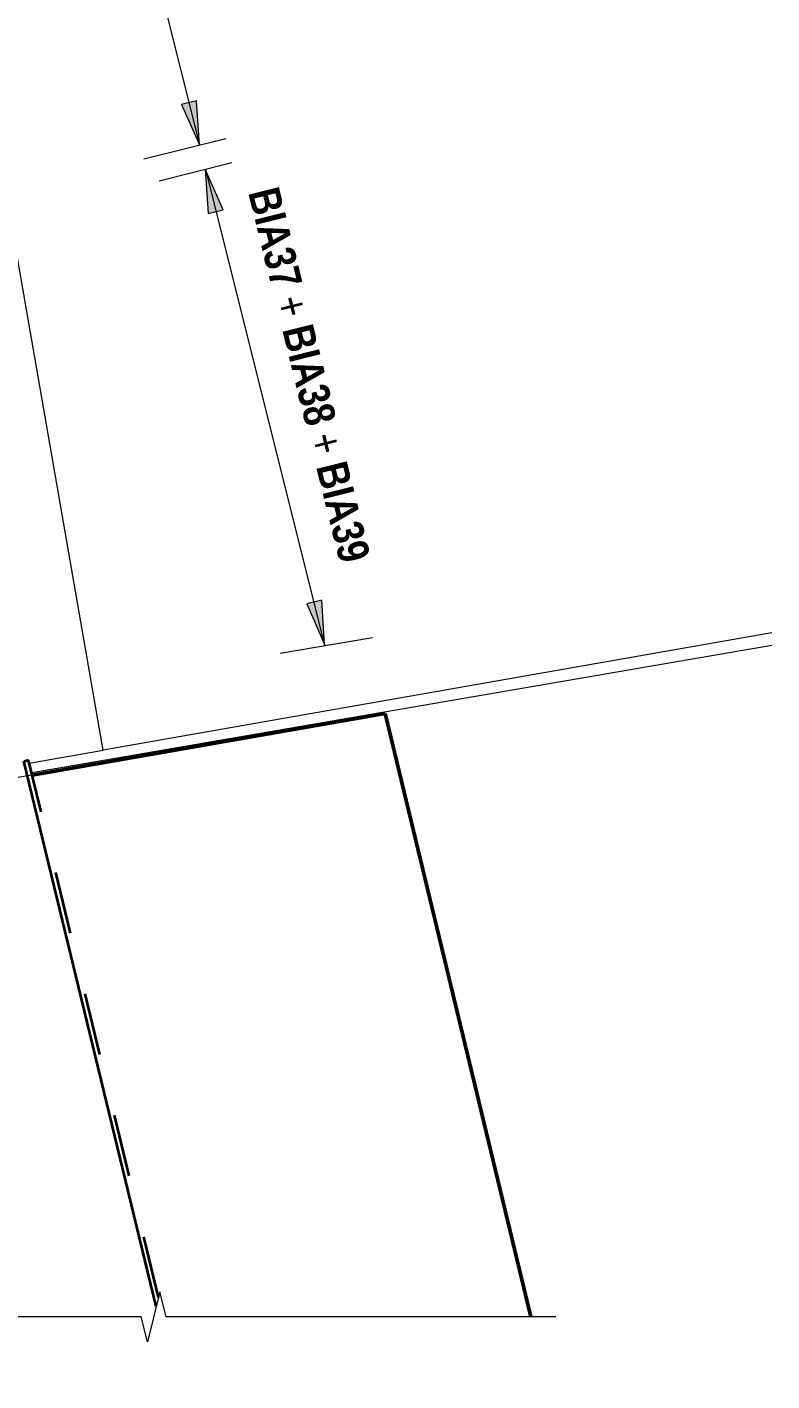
# Model space of a CAD drawing. Header units: metres. Extents: x 0 to 16, y 3 to 1186.
# Drawn here: x 14.343 to 15.535, y 1181.111 to 1183.279 of the extents above; entities that cross this region are included whole.
import ezdxf

# ---------------------------------------------------------------- set-up
doc = ezdxf.new("R2010")
doc.units = ezdxf.units.M
doc.linetypes.add('JacobsDash', pattern=[0.0045, 0.003, -0.0015])
for name, color, linetype, lineweight in [('A-ANNO-NOTE', 7, 'Continuous', 9), ('A-DETL', 7, 'Continuous', 13), ('A-DETL-GENF', 7, 'Continuous', 9), ('A-FLOR', 7, 'Continuous', 50), ('A-FLOR-HDLN', 7, 'JacobsDash', 18), ('G-ANNO-TEXT', 7, 'Continuous', 9), ('S-BEAM', 7, 'Continuous', 50), ('S-BEAM-HDLN', 7, 'JacobsDash', 18)]:
    doc.layers.add(name, color=color, linetype=linetype, lineweight=lineweight)
doc.styles.add('Arial Narrow_2', font='ARIALN.TTF', dxfattribs={"height": 0.05})
doc.styles.add('Arial Narrow_B', font='ARIALNB.TTF', dxfattribs={"height": 0.05})

# ---------------------------------------------------------------- blocks, each defined once
blk = doc.blocks.new('Generic Models 1 - Generic Models 1-7441683-DRG-2873184 - SOUTHERN BARRIER - PLAN - Dependent 1')
at = {"layer": 'S-BEAM', "color": 252, "true_color": 0x888888}
for p, q in [((242.9605, 1207.9516), (242.4062, 1207.8043)), ((242.9605, 1207.9516), (243.2772, 1207.0094)), ((242.0099, 1207.699), (241.8467, 1207.6556)), ((242.0319, 1207.7049), (242.0215, 1207.7021)), ((241.8505, 1207.644), (241.8466, 1207.6556)), ((241.8467, 1207.6556), (241.8466, 1207.6556)), ((241.8467, 1207.6556), (241.8506, 1207.644))]:
    blk.add_line(p, q, dxfattribs=at)
at = {"layer": 'S-BEAM-HDLN', "color": 252, "true_color": 0x888888}
for p, q in [((242.3987, 1207.8023), (242.181, 1207.7445)), ((242.4061, 1207.8043), (242.3988, 1207.8024)), ((242.1633, 1207.7398), (242.0334, 1207.7053)), ((242.1809, 1207.7445), (242.1634, 1207.7398)), ((242.0985, 1206.9063), (241.8506, 1207.6439)), ((241.8507, 1207.6439), (242.0986, 1206.9063))]:
    blk.add_line(p, q, dxfattribs=at)
blk = doc.blocks.new('CS_DET_BreakLine_ViewScale - CS_Std BreakLine-8623493-DRG-2873184 - SOUTHERN BARRIER - PLAN - Dependent 1')
at = {"layer": 'A-DETL-GENF'}
for p, q in [((0.5941, -0.04), (0.6141, 0.04)), ((0.6141, 0.04), (0.6241, 0)), ((-0.04, 0), (0.5841, 0)), ((0.5841, 0), (0.5941, -0.04)), ((0.6241, 0), (1.2482, 0))]:
    blk.add_line(p, q, dxfattribs=at)
blk = doc.blocks.new('CS_Arrowhead - CS_Arrowhead-6323874-DRG-2873184 - SOUTHERN BARRIER - PLAN - Dependent 1')
at = {"layer": 'A-ANNO-NOTE'}
blk.add_hatch(color=256, dxfattribs=at).paths.add_polyline_path([(0.0035, -0.00062), (0, 0), (0.0035, 0.00062)])
at = {"layer": 'A-ANNO-NOTE', "lineweight": 13}
for p, q in [((0.0035, 0.00062), (0, 0)), ((0.0035, -0.00062), (0.0035, 0.00062)), ((0, 0), (0.0035, -0.00062))]:
    blk.add_line(p, q, dxfattribs=at)
blk = doc.blocks.new('CS_Arrowhead - CS_Arrowhead-2458042-DRG-2873184 - SOUTHERN BARRIER - PLAN - Dependent 1')
at = {"layer": 'A-ANNO-NOTE'}
blk.add_hatch(color=256, dxfattribs=at).paths.add_polyline_path([(0.0035, 0.00062), (0.0035, -0.00062), (0, 0)])
at = {"layer": 'A-ANNO-NOTE', "lineweight": 13}
for p, q in [((0.0035, 0.00062), (0, 0)), ((0, 0), (0.0035, -0.00062)), ((0.0035, -0.00062), (0.0035, 0.00062))]:
    blk.add_line(p, q, dxfattribs=at)

msp = doc.modelspace()

# ---------------------------------------------------------------- linework, layer by layer
at = {"layer": 'A-DETL'}
for p, q in [((14.5574, 1183.3359), (14.6187, 1183.0905)), ((14.5299, 1183.0683), (14.6609, 1183.101)), ((14.5541, 1183.0331), (14.6706, 1183.0622)), ((14.6284, 1183.0517), (14.8189, 1182.2886)), ((14.7478, 1182.2764), (14.8956, 1182.3018))]:
    msp.add_line(p, q, dxfattribs=at)
at = {"layer": 'A-FLOR', "color": 252, "lineweight": 35, "true_color": 0x888888}
for p, q in [((14.5494, 1181.2298), (14.3377, 1182.1034)), ((14.351, 1182.0812), (14.3452, 1182.1052))]:
    msp.add_line(p, q, dxfattribs=at)
at = {"layer": 'A-FLOR', "color": 252, "lineweight": 35, "true_color": 0x888888, "flags": 128}
msp.add_lwpolyline([(14.3377, 1182.1034), (14.3387, 1182.1036), (14.3396, 1182.1038), (14.3405, 1182.1041), (14.3415, 1182.1043), (14.3424, 1182.1045), (14.3433, 1182.1047), (14.3443, 1182.105), (14.3452, 1182.1052)], dxfattribs=at)
at = {"layer": 'A-FLOR-HDLN', "color": 252, "lineweight": 35, "true_color": 0x888888}
msp.add_line((14.5531, 1181.2445), (14.351, 1182.0811), dxfattribs=at)
at = {"layer": 'S-BEAM', "color": 9, "lineweight": 13, "true_color": 0xc0c0c0}
for p, q in [((14.4646, 1182.1211), (13.7691, 1186.1131)), ((15.5352, 1182.309), (14.4646, 1182.1211)), ((15.5352, 1182.2887), (14.3502, 1182.0845)), ((14.3463, 1182.1004), (14.4646, 1182.1211))]:
    msp.add_line(p, q, dxfattribs=at)

# ---------------------------------------------------------------- block references
at = {"layer": 'A-ANNO-NOTE', "xscale": 20, "yscale": 20, "zscale": 20}
for name, p, rotation in [('CS_Arrowhead - CS_Arrowhead-2458042-DRG-2873184 - SOUTHERN BARRIER - PLAN - Dependent 1', (14.6187, 1183.0905), 104.0229321627904), ('CS_Arrowhead - CS_Arrowhead-2458042-DRG-2873184 - SOUTHERN BARRIER - PLAN - Dependent 1', (14.6279, 1183.0516), 284.0229321623774), ('CS_Arrowhead - CS_Arrowhead-6323874-DRG-2873184 - SOUTHERN BARRIER - PLAN - Dependent 1', (14.8188, 1182.2903), 103.3412178010125)]:
    msp.add_blockref(name, p, dxfattribs=dict(at, rotation=rotation))
at = {"layer": 'A-DETL-GENF', "rotation": 180}
msp.add_blockref('CS_DET_BreakLine_ViewScale - CS_Std BreakLine-8623493-DRG-2873184 - SOUTHERN BARRIER - PLAN - Dependent 1', (15.1494, 1181.2133), dxfattribs=at)
at = {"layer": 'S-BEAM-HDLN', "color": 252, "true_color": 0x888888, "rotation": 355.0000000000001}
msp.add_blockref('Generic Models 1 - Generic Models 1-7441683-DRG-2873184 - SOUTHERN BARRIER - PLAN - Dependent 1', (-332.3999, 0), dxfattribs=at)

# ---------------------------------------------------------------- next in the draw order: texts
at = {"layer": 'G-ANNO-TEXT', "insert": (14.745, 1183.0267), "char_height": 0.05, "attachment_point": 1, "rotation": 283.918, "style": 'Arial Narrow_B', "bg_fill": 3, "box_fill_scale": 1, "bg_fill_color": 256, "bg_fill_transparency": 0}
msp.add_mtext('BIA37', dxfattribs=at)

# ---------------------------------------------------------------- next in the draw order: texts
at = {"layer": 'G-ANNO-TEXT', "insert": (14.7838, 1182.87), "char_height": 0.05, "attachment_point": 1, "rotation": 283.918, "style": 'Arial Narrow_2', "bg_fill": 3, "box_fill_scale": 1, "bg_fill_color": 256, "bg_fill_transparency": 0}
msp.add_mtext(' + ', dxfattribs=at)

# ---------------------------------------------------------------- next in the draw order: texts
at = {"layer": 'G-ANNO-TEXT', "insert": (14.7994, 1182.8071), "char_height": 0.05, "attachment_point": 1, "rotation": 283.918, "style": 'Arial Narrow_B', "bg_fill": 3, "box_fill_scale": 1, "bg_fill_color": 256, "bg_fill_transparency": 0}
msp.add_mtext('BIA38', dxfattribs=at)

# ---------------------------------------------------------------- next in the draw order: texts
at = {"layer": 'G-ANNO-TEXT', "insert": (14.8382, 1182.6504), "char_height": 0.05, "attachment_point": 1, "rotation": 283.918, "style": 'Arial Narrow_2', "bg_fill": 3, "box_fill_scale": 1, "bg_fill_color": 256, "bg_fill_transparency": 0}
msp.add_mtext(' + ', dxfattribs=at)

# ---------------------------------------------------------------- next in the draw order: texts
at = {"layer": 'G-ANNO-TEXT', "insert": (14.8538, 1182.5875), "char_height": 0.05, "attachment_point": 1, "rotation": 283.918, "style": 'Arial Narrow_B', "bg_fill": 3, "box_fill_scale": 1, "bg_fill_color": 256, "bg_fill_transparency": 0}
msp.add_mtext('BIA39', dxfattribs=at)

doc.saveas('drawing.dxf')
